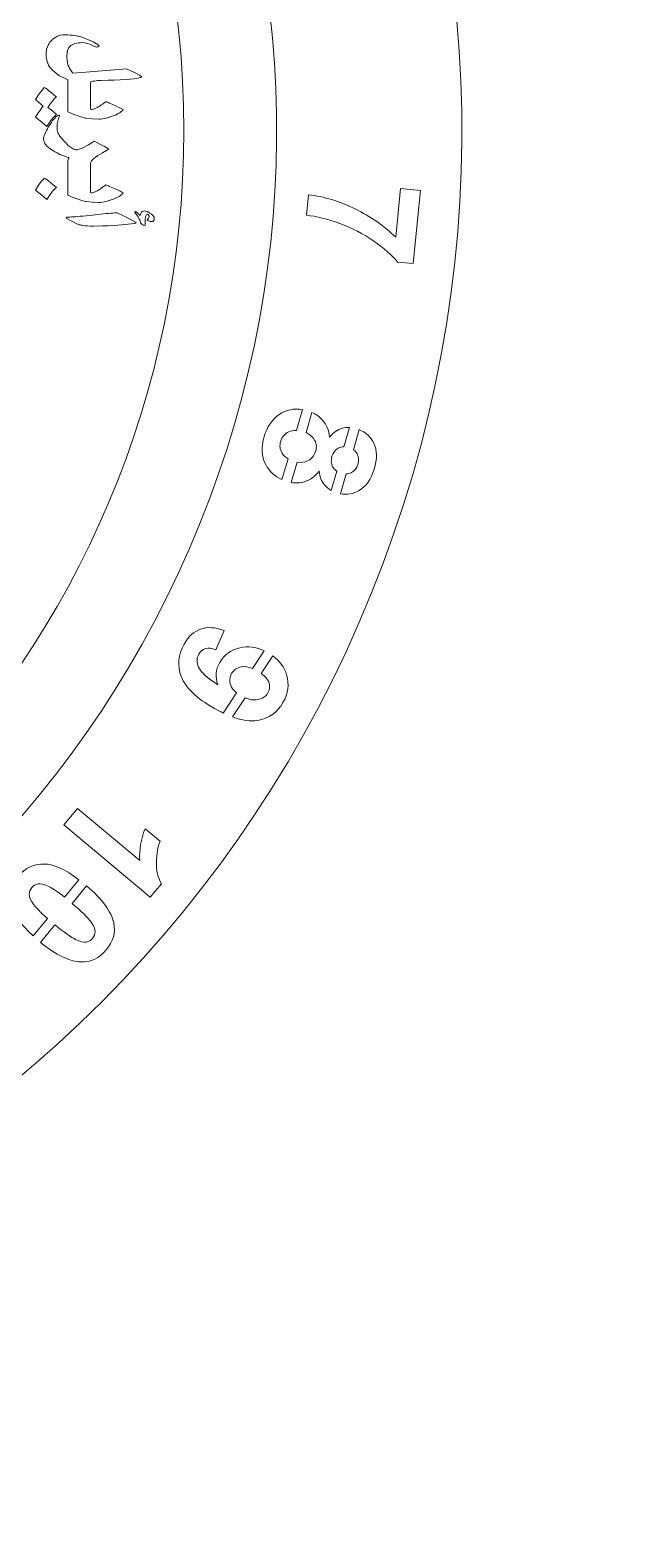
# Model space of a CAD drawing. Header units: millimetres. Extents: x -2159 to -1639, y -1602 to -453.
# Drawn here: x -1682.6 to -1639, y -986.8 to -877.4 of the extents above; entities that cross this region are included whole.
import ezdxf

# ---------------------------------------------------------------- set-up
doc = ezdxf.new("R2010")
doc.units = ezdxf.units.MM
doc.header["$MEASUREMENT"] = 0
doc.layers.add('Layer 1', color=7, linetype='Continuous')

msp = doc.modelspace()

# ---------------------------------------------------------------- linework, layer by layer
at = {"layer": 'Layer 1', "color": 250, "lineweight": 9}
for points, knots in [([(-1707.3702, -801.3175), (-1661.2961, -819.9329), (-1639.0364, -872.3735), (-1657.6515, -918.4475), (-1657.6515, -918.4475), (-1676.2666, -964.5215), (-1728.7073, -986.7814), (-1774.7816, -968.1663), (-1774.7816, -968.1663), (-1820.8557, -949.551), (-1843.1153, -897.1104), (-1824.5002, -851.0364), (-1824.5002, -851.0364), (-1805.8851, -804.9622), (-1753.4443, -782.7024), (-1707.3702, -801.3175)], [0, 0, 0, 0, 0.2, 0.2, 0.2, 0.2, 0.4, 0.4, 0.4, 0.4, 0.6, 0.6, 0.6, 0.6, 1, 1, 1, 1]), ([(-1712.4259, -813.8312), (-1673.2631, -829.6542), (-1654.3422, -874.2287), (-1670.1651, -913.3917), (-1670.1651, -913.3917), (-1685.988, -952.5545), (-1730.5627, -971.4753), (-1769.7257, -955.6525), (-1769.7257, -955.6525), (-1808.8886, -939.8299), (-1827.8095, -895.255), (-1811.9866, -856.0922), (-1811.9866, -856.0922), (-1796.1638, -816.9294), (-1751.5891, -798.0085), (-1712.4259, -813.8312)], [0, 0, 0, 0, 0.2, 0.2, 0.2, 0.2, 0.4, 0.4, 0.4, 0.4, 0.6, 0.6, 0.6, 0.6, 1, 1, 1, 1]), ([(-1741.0758, -815.0107), (-1702.5641, -815.0107), (-1671.3443, -846.2304), (-1671.3443, -884.742), (-1671.3443, -884.742), (-1671.3443, -923.2538), (-1702.5641, -954.4732), (-1741.0758, -954.4732), (-1741.0758, -954.4732), (-1779.5876, -954.4732), (-1810.8074, -923.2538), (-1810.8074, -884.742), (-1810.8074, -884.742), (-1810.8074, -846.2304), (-1779.5876, -815.0107), (-1741.0758, -815.0107)], [0, 0, 0, 0, 0.2, 0.2, 0.2, 0.2, 0.4, 0.4, 0.4, 0.4, 0.6, 0.6, 0.6, 0.6, 1, 1, 1, 1]), ([(-1679.8005, -881.6853), (-1679.8005, -881.6853), (-1679.8005, -881.6196), (-1679.8005, -881.6196), (-1679.8005, -881.6196), (-1679.8005, -881.6196), (-1679.8005, -881.0156), (-1679.8005, -881.0156), (-1679.8005, -881.0156), (-1679.9729, -880.9699), (-1680.191, -880.8722), (-1680.4533, -880.7212), (-1680.4533, -880.7212), (-1680.4839, -880.7029), (-1680.6502, -880.5642), (-1680.9537, -880.3048), (-1680.9537, -880.3048), (-1681.0834, -880.1857), (-1681.1856, -880.0272), (-1681.2649, -879.829), (-1681.2649, -879.829), (-1681.3441, -879.632), (-1681.3839, -879.4232), (-1681.3839, -879.2065), (-1681.3839, -879.2065), (-1681.3839, -879.0906), (-1681.3702, -878.9579), (-1681.3441, -878.8083), (-1681.3441, -878.8083), (-1681.3441, -878.8083), (-1681.2893, -878.639), (-1681.2893, -878.639), (-1681.2893, -878.639), (-1681.2893, -878.639), (-1681.213, -878.4819), (-1681.213, -878.4819), (-1681.213, -878.4819), (-1681.088, -878.2409), (-1680.8943, -878.0485), (-1680.6303, -877.9069), (-1680.6303, -877.9069), (-1680.5449, -877.8626), (-1680.4442, -877.8259), (-1680.3314, -877.8), (-1680.3314, -877.8), (-1680.3314, -877.8), (-1680.156, -877.7772), (-1680.156, -877.7772), (-1680.156, -877.7772), (-1680.156, -877.7772), (-1679.9454, -877.7679), (-1679.9454, -877.7679), (-1679.9454, -877.7679), (-1679.7517, -877.7679), (-1679.5305, -877.7863), (-1679.2804, -877.8214), (-1679.2804, -877.8214), (-1679.1217, -877.8396), (-1679.0104, -877.8642), (-1678.9446, -877.8933), (-1678.9446, -877.8933), (-1678.9446, -877.8933), (-1678.8517, -877.9113), (-1678.8517, -877.9113), (-1678.8517, -877.9113), (-1678.8517, -877.9113), (-1678.7846, -877.9373), (-1678.7846, -877.9373), (-1678.7846, -877.9373), (-1678.7846, -877.9373), (-1678.5924, -878.0183), (-1678.5924, -878.0183), (-1678.5924, -878.0183), (-1678.0981, -878.1846), (-1677.735, -878.372), (-1677.5032, -878.5765), (-1677.5032, -878.5765), (-1677.5184, -878.5949), (-1677.552, -878.6131), (-1677.6039, -878.6299), (-1677.6039, -878.6299), (-1677.6558, -878.6482), (-1677.7, -878.6572), (-1677.735, -878.6572), (-1677.735, -878.6572), (-1677.735, -878.6572), (-1678.208, -878.4423), (-1678.208, -878.4423), (-1678.208, -878.4423), (-1678.3864, -878.372), (-1678.5512, -878.3355), (-1678.6991, -878.3355), (-1678.6991, -878.3355), (-1679.1553, -878.3355), (-1679.474, -878.4269), (-1679.6587, -878.6086), (-1679.6587, -878.6086), (-1679.796, -878.7626), (-1679.8645, -879.002), (-1679.8645, -879.3269), (-1679.8645, -879.3269), (-1679.8645, -879.4857), (-1679.8539, -879.6153), (-1679.8341, -879.7205), (-1679.8341, -879.7205), (-1679.8158, -879.8456), (-1679.7837, -879.9646), (-1679.7349, -880.0775), (-1679.7349, -880.0775), (-1679.6464, -880.2772), (-1679.5427, -880.4405), (-1679.4237, -880.5686), (-1679.4237, -880.5686), (-1679.4237, -880.5686), (-1678.4856, -880.4849), (-1678.4856, -880.4849), (-1678.4856, -880.4849), (-1678.4856, -880.4849), (-1676.681, -880.3322), (-1676.681, -880.3322), (-1676.681, -880.3322), (-1676.681, -880.3322), (-1675.5248, -880.2482), (-1675.5248, -880.2482), (-1675.5248, -880.2482), (-1675.5248, -880.2482), (-1675.2121, -880.3856), (-1675.2121, -880.3856), (-1675.2121, -880.3856), (-1675.2121, -880.3856), (-1674.9481, -880.5106), (-1674.9481, -880.5106), (-1674.9481, -880.5106), (-1674.6416, -880.6556), (-1674.4584, -880.7609), (-1674.3975, -880.8265), (-1674.3975, -880.8265), (-1674.4875, -880.8798), (-1674.695, -880.9286), (-1675.0184, -880.973), (-1675.0184, -880.973), (-1675.0184, -880.973), (-1675.505, -881.0263), (-1675.505, -881.0263), (-1675.505, -881.0263), (-1675.505, -881.0263), (-1675.9916, -881.0446), (-1675.9916, -881.0446), (-1675.9916, -881.0446), (-1675.9916, -881.0446), (-1676.4385, -881.0659), (-1676.4385, -881.0659), (-1676.4385, -881.0659), (-1676.4385, -881.0659), (-1676.8626, -881.0751), (-1676.8626, -881.0751), (-1676.8626, -881.0751), (-1676.8626, -881.0751), (-1677.3767, -881.0935), (-1677.3767, -881.0935), (-1677.3767, -881.0935), (-1677.5461, -881.0935), (-1677.7077, -881.1056), (-1677.8602, -881.133), (-1677.8602, -881.133), (-1678.0142, -881.1605), (-1678.1119, -881.1925), (-1678.153, -881.2306), (-1678.153, -881.2306), (-1678.153, -881.2306), (-1678.153, -881.6196), (-1678.153, -881.6196), (-1678.153, -881.6196), (-1678.153, -881.6196), (-1678.153, -881.6853), (-1678.153, -881.6853), (-1678.153, -881.6853), (-1678.153, -881.6853), (-1678.153, -883.1665), (-1678.153, -883.1665), (-1678.153, -883.1665), (-1678.153, -883.1939), (-1678.1257, -883.2061), (-1678.0722, -883.2061), (-1678.0722, -883.2061), (-1678.0722, -883.2061), (-1678.0203, -883.2031), (-1678.0203, -883.2031), (-1678.0203, -883.2031), (-1678.0203, -883.2031), (-1677.9396, -883.1848), (-1677.9396, -883.1848), (-1677.9396, -883.1848), (-1677.9014, -883.1786), (-1677.8694, -883.1679), (-1677.8464, -883.1526), (-1677.8464, -883.1526), (-1677.8464, -883.1526), (-1677.668, -883.0734), (-1677.668, -883.0734), (-1677.668, -883.0734), (-1677.5886, -883.0367), (-1677.3721, -882.8934), (-1677.018, -882.6433), (-1677.018, -882.6433), (-1676.9511, -882.6616), (-1676.8626, -882.6952), (-1676.7558, -882.7423), (-1676.7558, -882.7423), (-1676.7558, -882.7423), (-1676.5071, -882.8538), (-1676.5071, -882.8538), (-1676.5071, -882.8538), (-1676.5071, -882.8538), (-1676.3027, -882.9513), (-1676.3027, -882.9513), (-1676.3027, -882.9513), (-1676.0388, -883.0627), (-1675.8588, -883.1512), (-1675.7643, -883.2197), (-1675.7643, -883.2197), (-1675.8268, -883.3449), (-1676.045, -883.4882), (-1676.4202, -883.6499), (-1676.4202, -883.6499), (-1676.4202, -883.6499), (-1676.7054, -883.7569), (-1676.7054, -883.7569), (-1676.7054, -883.7569), (-1676.7054, -883.7569), (-1677.0044, -883.8453), (-1677.0044, -883.8453), (-1677.0044, -883.8453), (-1677.1919, -883.8909), (-1677.3705, -883.9123), (-1677.5399, -883.9123), (-1677.5399, -883.9123), (-1677.5399, -883.9123), (-1677.9898, -883.8865), (-1677.9898, -883.8865), (-1677.9898, -883.8865), (-1677.9898, -883.8865), (-1678.4581, -883.8329), (-1678.4581, -883.8329), (-1678.4581, -883.8329), (-1678.4581, -883.8329), (-1678.5299, -883.8329), (-1678.5299, -883.8329), (-1678.5299, -883.8329), (-1678.5299, -883.8329), (-1678.5786, -883.8148), (-1678.5786, -883.8148), (-1678.5786, -883.8148), (-1678.5786, -883.8148), (-1678.7129, -883.7825), (-1678.7129, -883.7825), (-1678.7129, -883.7825), (-1678.7129, -883.7825), (-1678.8548, -883.7428), (-1678.8548, -883.7428), (-1678.8548, -883.7428), (-1678.8548, -883.7428), (-1679.0378, -883.6805), (-1679.0378, -883.6805), (-1679.0378, -883.6805), (-1679.0378, -883.6805), (-1679.4177, -883.5462), (-1679.4177, -883.5462), (-1679.4177, -883.5462), (-1679.4177, -883.5462), (-1679.8005, -883.3907), (-1679.8005, -883.3907), (-1679.8005, -883.3907), (-1679.8005, -883.3907), (-1679.8005, -881.6853), (-1679.8005, -881.6853)], [0, 0, 0, 0, 0.01428571, 0.01428571, 0.01428571, 0.01428571, 0.02857143, 0.02857143, 0.02857143, 0.02857143, 0.04285714, 0.04285714, 0.04285714, 0.04285714, 0.05714286, 0.05714286, 0.05714286, 0.05714286, 0.07142857, 0.07142857, 0.07142857, 0.07142857, 0.08571429, 0.08571429, 0.08571429, 0.08571429, 0.1, 0.1, 0.1, 0.1, 0.11428571, 0.11428571, 0.11428571, 0.11428571, 0.12857143, 0.12857143, 0.12857143, 0.12857143, 0.14285714, 0.14285714, 0.14285714, 0.14285714, 0.15714286, 0.15714286, 0.15714286, 0.15714286, 0.17142857, 0.17142857, 0.17142857, 0.17142857, 0.18571429, 0.18571429, 0.18571429, 0.18571429, 0.2, 0.2, 0.2, 0.2, 0.21428571, 0.21428571, 0.21428571, 0.21428571, 0.22857143, 0.22857143, 0.22857143, 0.22857143, 0.24285714, 0.24285714, 0.24285714, 0.24285714, 0.25714286, 0.25714286, 0.25714286, 0.25714286, 0.27142857, 0.27142857, 0.27142857, 0.27142857, 0.28571429, 0.28571429, 0.28571429, 0.28571429, 0.3, 0.3, 0.3, 0.3, 0.31428571, 0.31428571, 0.31428571, 0.31428571, 0.32857143, 0.32857143, 0.32857143, 0.32857143, 0.34285714, 0.34285714, 0.34285714, 0.34285714, 0.35714286, 0.35714286, 0.35714286, 0.35714286, 0.37142857, 0.37142857, 0.37142857, 0.37142857, 0.38571429, 0.38571429, 0.38571429, 0.38571429, 0.4, 0.4, 0.4, 0.4, 0.41428571, 0.41428571, 0.41428571, 0.41428571, 0.42857143, 0.42857143, 0.42857143, 0.42857143, 0.44285714, 0.44285714, 0.44285714, 0.44285714, 0.45714286, 0.45714286, 0.45714286, 0.45714286, 0.47142857, 0.47142857, 0.47142857, 0.47142857, 0.48571429, 0.48571429, 0.48571429, 0.48571429, 0.5, 0.5, 0.5, 0.5, 0.51428571, 0.51428571, 0.51428571, 0.51428571, 0.52857143, 0.52857143, 0.52857143, 0.52857143, 0.54285714, 0.54285714, 0.54285714, 0.54285714, 0.55714286, 0.55714286, 0.55714286, 0.55714286, 0.57142857, 0.57142857, 0.57142857, 0.57142857, 0.58571429, 0.58571429, 0.58571429, 0.58571429, 0.6, 0.6, 0.6, 0.6, 0.61428571, 0.61428571, 0.61428571, 0.61428571, 0.62857143, 0.62857143, 0.62857143, 0.62857143, 0.64285714, 0.64285714, 0.64285714, 0.64285714, 0.65714286, 0.65714286, 0.65714286, 0.65714286, 0.67142857, 0.67142857, 0.67142857, 0.67142857, 0.68571429, 0.68571429, 0.68571429, 0.68571429, 0.7, 0.7, 0.7, 0.7, 0.71428571, 0.71428571, 0.71428571, 0.71428571, 0.72857143, 0.72857143, 0.72857143, 0.72857143, 0.74285714, 0.74285714, 0.74285714, 0.74285714, 0.75714286, 0.75714286, 0.75714286, 0.75714286, 0.77142857, 0.77142857, 0.77142857, 0.77142857, 0.78571429, 0.78571429, 0.78571429, 0.78571429, 0.8, 0.8, 0.8, 0.8, 0.81428571, 0.81428571, 0.81428571, 0.81428571, 0.82857143, 0.82857143, 0.82857143, 0.82857143, 0.84285714, 0.84285714, 0.84285714, 0.84285714, 0.85714286, 0.85714286, 0.85714286, 0.85714286, 0.87142857, 0.87142857, 0.87142857, 0.87142857, 0.88571429, 0.88571429, 0.88571429, 0.88571429, 0.9, 0.9, 0.9, 0.9, 0.91428571, 0.91428571, 0.91428571, 0.91428571, 0.92857143, 0.92857143, 0.92857143, 0.92857143, 0.94285714, 0.94285714, 0.94285714, 0.94285714, 0.95714286, 0.95714286, 0.95714286, 0.95714286, 0.97142857, 0.97142857, 0.97142857, 0.97142857, 1, 1, 1, 1]), ([(-1681.3228, -884.4402), (-1681.3228, -884.4402), (-1681.7012, -884.1412), (-1681.7012, -884.1412), (-1681.7012, -884.1412), (-1681.7012, -884.1412), (-1682.1511, -883.7659), (-1682.1511, -883.7659), (-1682.1511, -883.7659), (-1682.1511, -883.7659), (-1681.9573, -883.4622), (-1681.9573, -883.4622), (-1681.9573, -883.4622), (-1681.8078, -883.2319), (-1681.6844, -883.0643), (-1681.5853, -882.9559), (-1681.5853, -882.9559), (-1681.5853, -882.9559), (-1681.927, -882.6799), (-1681.927, -882.6799), (-1681.927, -882.6799), (-1681.927, -882.6799), (-1682.1511, -882.4876), (-1682.1511, -882.4876), (-1682.1511, -882.4876), (-1682.1511, -882.4876), (-1681.9253, -882.1338), (-1681.9253, -882.1338), (-1681.9253, -882.1338), (-1681.7561, -881.8836), (-1681.6203, -881.7096), (-1681.5227, -881.6119), (-1681.5227, -881.6119), (-1681.4143, -881.6623), (-1681.2467, -881.7813), (-1681.0177, -881.9689), (-1681.0177, -881.9689), (-1681.0177, -881.9689), (-1680.6334, -882.3), (-1680.6334, -882.3), (-1680.6334, -882.3), (-1680.6928, -882.332), (-1680.8332, -882.4905), (-1681.0559, -882.7729), (-1681.0559, -882.7729), (-1681.0559, -882.7729), (-1681.2557, -883.0552), (-1681.2557, -883.0552), (-1681.2557, -883.0552), (-1681.2557, -883.0552), (-1681.0162, -883.2382), (-1681.0162, -883.2382), (-1681.0162, -883.2382), (-1681.0162, -883.2382), (-1680.8698, -883.3678), (-1680.8698, -883.3678), (-1680.8698, -883.3678), (-1680.8698, -883.3678), (-1680.6334, -883.5782), (-1680.6334, -883.5782), (-1680.6334, -883.5782), (-1680.7553, -883.6698), (-1680.9064, -883.8422), (-1681.088, -884.0923), (-1681.088, -884.0923), (-1681.088, -884.0923), (-1681.3228, -884.4402), (-1681.3228, -884.4402)], [0, 0, 0, 0, 0.05555556, 0.05555556, 0.05555556, 0.05555556, 0.11111111, 0.11111111, 0.11111111, 0.11111111, 0.16666667, 0.16666667, 0.16666667, 0.16666667, 0.22222222, 0.22222222, 0.22222222, 0.22222222, 0.27777778, 0.27777778, 0.27777778, 0.27777778, 0.33333333, 0.33333333, 0.33333333, 0.33333333, 0.38888889, 0.38888889, 0.38888889, 0.38888889, 0.44444444, 0.44444444, 0.44444444, 0.44444444, 0.5, 0.5, 0.5, 0.5, 0.55555556, 0.55555556, 0.55555556, 0.55555556, 0.61111111, 0.61111111, 0.61111111, 0.61111111, 0.66666667, 0.66666667, 0.66666667, 0.66666667, 0.72222222, 0.72222222, 0.72222222, 0.72222222, 0.77777778, 0.77777778, 0.77777778, 0.77777778, 0.83333333, 0.83333333, 0.83333333, 0.83333333, 0.88888889, 0.88888889, 0.88888889, 0.88888889, 1, 1, 1, 1]), ([(-1677.5399, -889.9864), (-1677.5399, -889.9864), (-1677.9898, -889.9604), (-1677.9898, -889.9604), (-1677.9898, -889.9604), (-1677.9898, -889.9604), (-1678.4581, -889.9102), (-1678.4581, -889.9102), (-1678.4581, -889.9102), (-1678.4581, -889.9102), (-1678.5299, -889.9102), (-1678.5299, -889.9102), (-1678.5299, -889.9102), (-1678.5299, -889.9102), (-1678.5786, -889.8918), (-1678.5786, -889.8918), (-1678.5786, -889.8918), (-1678.5786, -889.8918), (-1678.7129, -889.8614), (-1678.7129, -889.8614), (-1678.7129, -889.8614), (-1678.7129, -889.8614), (-1678.8548, -889.8216), (-1678.8548, -889.8216), (-1678.8548, -889.8216), (-1678.8548, -889.8216), (-1679.0378, -889.7591), (-1679.0378, -889.7591), (-1679.0378, -889.7591), (-1679.0378, -889.7591), (-1679.4177, -889.6252), (-1679.4177, -889.6252), (-1679.4177, -889.6252), (-1679.4177, -889.6252), (-1679.8005, -889.4678), (-1679.8005, -889.4678), (-1679.8005, -889.4678), (-1679.8005, -889.4678), (-1679.8005, -887.7595), (-1679.8005, -887.7595), (-1679.8005, -887.7595), (-1679.8005, -887.7595), (-1679.8005, -887.6984), (-1679.8005, -887.6984), (-1679.8005, -887.6984), (-1679.8005, -887.6984), (-1679.8005, -887.0012), (-1679.8005, -887.0012), (-1679.8005, -887.0012), (-1679.8005, -886.9647), (-1679.7914, -886.9158), (-1679.7745, -886.8532), (-1679.7745, -886.8532), (-1679.7745, -886.8532), (-1679.7532, -886.7862), (-1679.7532, -886.7862), (-1679.7532, -886.7862), (-1679.741, -886.7573), (-1679.7304, -886.7344), (-1679.7181, -886.7191), (-1679.7181, -886.7191), (-1679.8097, -886.7023), (-1679.8875, -886.6779), (-1679.95, -886.6475), (-1679.95, -886.6475), (-1679.95, -886.6475), (-1680.1727, -886.5636), (-1680.1727, -886.5636), (-1680.1727, -886.5636), (-1680.1727, -886.5636), (-1680.3726, -886.4826), (-1680.3726, -886.4826), (-1680.3726, -886.4826), (-1680.3726, -886.4826), (-1680.5877, -886.3789), (-1680.5877, -886.3789), (-1680.5877, -886.3789), (-1680.67, -886.3408), (-1680.7843, -886.2736), (-1680.9292, -886.1775), (-1680.9292, -886.1775), (-1681.0422, -886.1059), (-1681.1535, -886.0219), (-1681.2634, -885.9228), (-1681.2634, -885.9228), (-1681.3441, -885.8601), (-1681.4114, -885.7795), (-1681.4647, -885.6818), (-1681.4647, -885.6818), (-1681.5333, -885.5613), (-1681.5669, -885.4484), (-1681.5669, -885.3415), (-1681.5669, -885.3415), (-1681.5669, -885.1769), (-1681.4434, -884.8826), (-1681.1977, -884.4599), (-1681.1977, -884.4599), (-1680.9292, -884.0022), (-1680.6883, -883.7203), (-1680.4717, -883.6134), (-1680.4717, -883.6134), (-1680.4717, -883.6134), (-1680.435, -883.6409), (-1680.435, -883.6409), (-1680.435, -883.6409), (-1680.4183, -883.6576), (-1680.4075, -883.6789), (-1680.4046, -883.7033), (-1680.4046, -883.7033), (-1680.4641, -883.8102), (-1680.5083, -883.9292), (-1680.5388, -884.0573), (-1680.5388, -884.0573), (-1680.5388, -884.0573), (-1680.5739, -884.2496), (-1680.5739, -884.2496), (-1680.5739, -884.2496), (-1680.5739, -884.2496), (-1680.5877, -884.4692), (-1680.5877, -884.4692), (-1680.5877, -884.4692), (-1680.5877, -884.6504), (-1680.5632, -884.7955), (-1680.516, -884.9039), (-1680.516, -884.9039), (-1680.4976, -884.9543), (-1680.467, -885.0122), (-1680.4229, -885.0778), (-1680.4229, -885.0778), (-1680.4229, -885.0778), (-1680.3542, -885.1769), (-1680.3542, -885.1769), (-1680.3542, -885.1769), (-1680.3542, -885.1769), (-1680.2658, -885.2929), (-1680.2658, -885.2929), (-1680.2658, -885.2929), (-1680.0721, -885.5385), (-1679.8829, -885.7351), (-1679.6968, -885.8848), (-1679.6968, -885.8848), (-1679.6968, -885.8848), (-1679.5457, -885.9915), (-1679.5457, -885.9915), (-1679.5457, -885.9915), (-1679.5457, -885.9915), (-1679.4206, -886.0723), (-1679.4206, -886.0723), (-1679.4206, -886.0723), (-1679.349, -886.1166), (-1679.2773, -886.1395), (-1679.2055, -886.1395), (-1679.2055, -886.1395), (-1679.2055, -886.1395), (-1679.1568, -886.1395), (-1679.1568, -886.1395), (-1679.1568, -886.1395), (-1679.1568, -886.1395), (-1679.0927, -886.1395), (-1679.0927, -886.1395), (-1679.0927, -886.1395), (-1679.0927, -886.1395), (-1678.9767, -886.1119), (-1678.9767, -886.1119), (-1678.9767, -886.1119), (-1678.9111, -886.0968), (-1678.8639, -886.0799), (-1678.8332, -886.0616), (-1678.8332, -886.0616), (-1678.786, -886.0465), (-1678.7312, -886.0219), (-1678.6687, -885.9885), (-1678.6687, -885.9885), (-1678.6687, -885.9885), (-1678.2964, -885.7964), (-1678.2964, -885.7964), (-1678.2964, -885.7964), (-1678.2964, -885.7964), (-1678.092, -885.6726), (-1678.092, -885.6726), (-1678.092, -885.6726), (-1678.092, -885.6726), (-1677.8678, -885.5262), (-1677.8678, -885.5262), (-1677.8678, -885.5262), (-1677.8678, -885.5262), (-1677.6756, -885.6162), (-1677.6756, -885.6162), (-1677.6756, -885.6162), (-1677.6756, -885.6162), (-1677.3264, -885.8039), (-1677.3264, -885.8039), (-1677.3264, -885.8039), (-1677.0609, -885.9319), (-1676.8854, -886.0342), (-1676.7984, -886.1119), (-1676.7984, -886.1119), (-1676.7984, -886.1119), (-1677.2637, -886.3682), (-1677.2637, -886.3682), (-1677.2637, -886.3682), (-1677.2637, -886.3682), (-1677.6161, -886.5725), (-1677.6161, -886.5725), (-1677.6161, -886.5725), (-1677.8434, -886.7129), (-1677.9944, -886.8426), (-1678.0722, -886.9585), (-1678.0722, -886.9585), (-1678.0722, -886.9585), (-1678.1043, -887.0165), (-1678.1043, -887.0165), (-1678.1043, -887.0165), (-1678.1043, -887.0165), (-1678.1348, -887.1187), (-1678.1348, -887.1187), (-1678.1348, -887.1187), (-1678.1348, -887.1187), (-1678.153, -887.3125), (-1678.153, -887.3125), (-1678.153, -887.3125), (-1678.153, -887.3125), (-1678.153, -887.6984), (-1678.153, -887.6984), (-1678.153, -887.6984), (-1678.153, -887.6984), (-1678.153, -887.7595), (-1678.153, -887.7595), (-1678.153, -887.7595), (-1678.153, -887.7595), (-1678.153, -889.2451), (-1678.153, -889.2451), (-1678.153, -889.2451), (-1678.153, -889.2711), (-1678.1257, -889.2848), (-1678.0722, -889.2848), (-1678.0722, -889.2848), (-1678.0722, -889.2848), (-1678.0203, -889.2801), (-1678.0203, -889.2801), (-1678.0203, -889.2801), (-1678.0203, -889.2801), (-1677.9396, -889.2618), (-1677.9396, -889.2618), (-1677.9396, -889.2618), (-1677.9014, -889.2558), (-1677.8694, -889.2451), (-1677.8464, -889.2298), (-1677.8464, -889.2298), (-1677.8464, -889.2298), (-1677.668, -889.1491), (-1677.668, -889.1491), (-1677.668, -889.1491), (-1677.5963, -889.1155), (-1677.3812, -888.9705), (-1677.018, -888.7143), (-1677.018, -888.7143), (-1676.9511, -888.7325), (-1676.8626, -888.7647), (-1676.7558, -888.8136), (-1676.7558, -888.8136), (-1676.7558, -888.8136), (-1676.5071, -888.9248), (-1676.5071, -888.9248), (-1676.5071, -888.9248), (-1676.5071, -888.9248), (-1676.3027, -889.0239), (-1676.3027, -889.0239), (-1676.3027, -889.0239), (-1676.045, -889.1308), (-1675.8649, -889.2206), (-1675.7643, -889.2924), (-1675.7643, -889.2924), (-1675.8268, -889.4175), (-1676.045, -889.5607), (-1676.4202, -889.7224), (-1676.4202, -889.7224), (-1676.4202, -889.7224), (-1676.7054, -889.8293), (-1676.7054, -889.8293), (-1676.7054, -889.8293), (-1676.7054, -889.8293), (-1677.0044, -889.9194), (-1677.0044, -889.9194), (-1677.0044, -889.9194), (-1677.1919, -889.9636), (-1677.3705, -889.9864), (-1677.5399, -889.9864)], [0, 0, 0, 0, 0.01369863, 0.01369863, 0.01369863, 0.01369863, 0.02739726, 0.02739726, 0.02739726, 0.02739726, 0.04109589, 0.04109589, 0.04109589, 0.04109589, 0.05479452, 0.05479452, 0.05479452, 0.05479452, 0.06849315, 0.06849315, 0.06849315, 0.06849315, 0.08219178, 0.08219178, 0.08219178, 0.08219178, 0.09589041, 0.09589041, 0.09589041, 0.09589041, 0.10958904, 0.10958904, 0.10958904, 0.10958904, 0.12328767, 0.12328767, 0.12328767, 0.12328767, 0.1369863, 0.1369863, 0.1369863, 0.1369863, 0.15068493, 0.15068493, 0.15068493, 0.15068493, 0.16438356, 0.16438356, 0.16438356, 0.16438356, 0.17808219, 0.17808219, 0.17808219, 0.17808219, 0.19178082, 0.19178082, 0.19178082, 0.19178082, 0.20547945, 0.20547945, 0.20547945, 0.20547945, 0.21917808, 0.21917808, 0.21917808, 0.21917808, 0.23287671, 0.23287671, 0.23287671, 0.23287671, 0.24657534, 0.24657534, 0.24657534, 0.24657534, 0.26027397, 0.26027397, 0.26027397, 0.26027397, 0.2739726, 0.2739726, 0.2739726, 0.2739726, 0.28767123, 0.28767123, 0.28767123, 0.28767123, 0.30136986, 0.30136986, 0.30136986, 0.30136986, 0.31506849, 0.31506849, 0.31506849, 0.31506849, 0.32876712, 0.32876712, 0.32876712, 0.32876712, 0.34246575, 0.34246575, 0.34246575, 0.34246575, 0.35616438, 0.35616438, 0.35616438, 0.35616438, 0.36986301, 0.36986301, 0.36986301, 0.36986301, 0.38356164, 0.38356164, 0.38356164, 0.38356164, 0.39726027, 0.39726027, 0.39726027, 0.39726027, 0.4109589, 0.4109589, 0.4109589, 0.4109589, 0.42465753, 0.42465753, 0.42465753, 0.42465753, 0.43835616, 0.43835616, 0.43835616, 0.43835616, 0.45205479, 0.45205479, 0.45205479, 0.45205479, 0.46575342, 0.46575342, 0.46575342, 0.46575342, 0.47945205, 0.47945205, 0.47945205, 0.47945205, 0.49315068, 0.49315068, 0.49315068, 0.49315068, 0.50684932, 0.50684932, 0.50684932, 0.50684932, 0.52054795, 0.52054795, 0.52054795, 0.52054795, 0.53424658, 0.53424658, 0.53424658, 0.53424658, 0.54794521, 0.54794521, 0.54794521, 0.54794521, 0.56164384, 0.56164384, 0.56164384, 0.56164384, 0.57534247, 0.57534247, 0.57534247, 0.57534247, 0.5890411, 0.5890411, 0.5890411, 0.5890411, 0.60273973, 0.60273973, 0.60273973, 0.60273973, 0.61643836, 0.61643836, 0.61643836, 0.61643836, 0.63013699, 0.63013699, 0.63013699, 0.63013699, 0.64383562, 0.64383562, 0.64383562, 0.64383562, 0.65753425, 0.65753425, 0.65753425, 0.65753425, 0.67123288, 0.67123288, 0.67123288, 0.67123288, 0.68493151, 0.68493151, 0.68493151, 0.68493151, 0.69863014, 0.69863014, 0.69863014, 0.69863014, 0.71232877, 0.71232877, 0.71232877, 0.71232877, 0.7260274, 0.7260274, 0.7260274, 0.7260274, 0.73972603, 0.73972603, 0.73972603, 0.73972603, 0.75342466, 0.75342466, 0.75342466, 0.75342466, 0.76712329, 0.76712329, 0.76712329, 0.76712329, 0.78082192, 0.78082192, 0.78082192, 0.78082192, 0.79452055, 0.79452055, 0.79452055, 0.79452055, 0.80821918, 0.80821918, 0.80821918, 0.80821918, 0.82191781, 0.82191781, 0.82191781, 0.82191781, 0.83561644, 0.83561644, 0.83561644, 0.83561644, 0.84931507, 0.84931507, 0.84931507, 0.84931507, 0.8630137, 0.8630137, 0.8630137, 0.8630137, 0.87671233, 0.87671233, 0.87671233, 0.87671233, 0.89041096, 0.89041096, 0.89041096, 0.89041096, 0.90410959, 0.90410959, 0.90410959, 0.90410959, 0.91780822, 0.91780822, 0.91780822, 0.91780822, 0.93150685, 0.93150685, 0.93150685, 0.93150685, 0.94520548, 0.94520548, 0.94520548, 0.94520548, 0.95890411, 0.95890411, 0.95890411, 0.95890411, 0.97260274, 0.97260274, 0.97260274, 0.97260274, 1, 1, 1, 1]), ([(-1681.3274, -889.7668), (-1681.3274, -889.7668), (-1681.7027, -889.4647), (-1681.7027, -889.4647), (-1681.7027, -889.4647), (-1681.7027, -889.4647), (-1682.1511, -889.0865), (-1682.1511, -889.0865), (-1682.1511, -889.0865), (-1682.1511, -889.0865), (-1681.927, -888.7357), (-1681.927, -888.7357), (-1681.927, -888.7357), (-1681.7561, -888.4871), (-1681.6218, -888.3147), (-1681.5242, -888.2171), (-1681.5242, -888.2171), (-1681.416, -888.2674), (-1681.2481, -888.3848), (-1681.0177, -888.5707), (-1681.0177, -888.5707), (-1681.0177, -888.5707), (-1680.6334, -888.8974), (-1680.6334, -888.8974), (-1680.6334, -888.8974), (-1680.7553, -888.9904), (-1680.908, -889.1643), (-1681.0895, -889.4161), (-1681.0895, -889.4161), (-1681.0895, -889.4161), (-1681.3274, -889.7668), (-1681.3274, -889.7668)], [0, 0, 0, 0, 0.11111111, 0.11111111, 0.11111111, 0.11111111, 0.22222222, 0.22222222, 0.22222222, 0.22222222, 0.33333333, 0.33333333, 0.33333333, 0.33333333, 0.44444444, 0.44444444, 0.44444444, 0.44444444, 0.55555556, 0.55555556, 0.55555556, 0.55555556, 0.66666667, 0.66666667, 0.66666667, 0.66666667, 0.77777778, 0.77777778, 0.77777778, 0.77777778, 1, 1, 1, 1]), ([(-1655.5442, -888.9642), (-1655.5442, -888.9642), (-1654.0999, -889.105), (-1654.0999, -889.105), (-1654.0999, -889.105), (-1654.0999, -889.105), (-1654.621, -894.4502), (-1654.621, -894.4502), (-1654.621, -894.4502), (-1654.621, -894.4502), (-1655.7583, -894.3394), (-1655.7583, -894.3394), (-1655.7583, -894.3394), (-1656.1492, -893.8554), (-1656.7274, -893.3476), (-1657.4942, -892.8116), (-1657.4942, -892.8116), (-1658.2611, -892.2777), (-1659.0895, -891.8449), (-1659.9799, -891.517), (-1659.9799, -891.517), (-1660.8703, -891.1889), (-1661.6756, -890.992), (-1662.3945, -890.9257), (-1662.3945, -890.9257), (-1662.3945, -890.9257), (-1662.2482, -889.4244), (-1662.2482, -889.4244), (-1662.2482, -889.4244), (-1661.123, -889.5607), (-1659.9949, -889.9043), (-1658.8642, -890.4567), (-1658.8642, -890.4567), (-1657.7357, -891.0105), (-1656.7424, -891.6966), (-1655.8909, -892.5201), (-1655.8909, -892.5201), (-1655.8909, -892.5201), (-1655.5442, -888.9642), (-1655.5442, -888.9642)], [0, 0, 0, 0, 0.09090909, 0.09090909, 0.09090909, 0.09090909, 0.18181818, 0.18181818, 0.18181818, 0.18181818, 0.27272727, 0.27272727, 0.27272727, 0.27272727, 0.36363636, 0.36363636, 0.36363636, 0.36363636, 0.45454545, 0.45454545, 0.45454545, 0.45454545, 0.54545455, 0.54545455, 0.54545455, 0.54545455, 0.63636364, 0.63636364, 0.63636364, 0.63636364, 0.72727273, 0.72727273, 0.72727273, 0.72727273, 0.81818182, 0.81818182, 0.81818182, 0.81818182, 1, 1, 1, 1]), ([(-1677.8801, -891.7164), (-1678.2477, -891.7164), (-1678.5192, -891.6993), (-1678.6945, -891.666), (-1678.6945, -891.666), (-1678.7953, -891.6521), (-1678.8883, -891.6324), (-1678.9722, -891.608), (-1678.9722, -891.608), (-1679.0515, -891.5912), (-1679.1263, -891.5621), (-1679.1949, -891.5241), (-1679.1949, -891.5241), (-1679.1949, -891.5241), (-1679.9287, -891.1367), (-1679.9287, -891.1367), (-1679.9287, -891.1367), (-1679.9287, -891.1367), (-1679.8753, -891.0587), (-1679.8753, -891.0587), (-1679.8753, -891.0587), (-1679.622, -891.0587), (-1679.2315, -891.0314), (-1678.7037, -890.9781), (-1678.7037, -890.9781), (-1678.7037, -890.9781), (-1677.9929, -890.9064), (-1677.9929, -890.9064), (-1677.9929, -890.9064), (-1677.9929, -890.9064), (-1677.2104, -890.8178), (-1677.2104, -890.8178), (-1677.2104, -890.8178), (-1676.62, -890.7659), (-1676.2829, -890.7415), (-1676.199, -890.7415), (-1676.199, -890.7415), (-1676.199, -890.7415), (-1675.6407, -891.0238), (-1675.6407, -891.0238), (-1675.6407, -891.0238), (-1675.6407, -891.0238), (-1674.8169, -891.4585), (-1674.8169, -891.4585), (-1674.8169, -891.4585), (-1674.8169, -891.4585), (-1674.9116, -891.5287), (-1674.9116, -891.5287), (-1674.9116, -891.5287), (-1674.9116, -891.5287), (-1675.6544, -891.5988), (-1675.6544, -891.5988), (-1675.6544, -891.5988), (-1675.6544, -891.5988), (-1676.3912, -891.6691), (-1676.3912, -891.6691), (-1676.3912, -891.6691), (-1676.3912, -891.6691), (-1676.8474, -891.6874), (-1676.8474, -891.6874), (-1676.8474, -891.6874), (-1676.8474, -891.6874), (-1677.0669, -891.6904), (-1677.0669, -891.6904), (-1677.0669, -891.6904), (-1677.0669, -891.6904), (-1677.2774, -891.695), (-1677.2774, -891.695), (-1677.2774, -891.695), (-1677.2774, -891.695), (-1677.8801, -891.7164), (-1677.8801, -891.7164)], [0, 0, 0, 0, 0.05263158, 0.05263158, 0.05263158, 0.05263158, 0.10526316, 0.10526316, 0.10526316, 0.10526316, 0.15789474, 0.15789474, 0.15789474, 0.15789474, 0.21052632, 0.21052632, 0.21052632, 0.21052632, 0.26315789, 0.26315789, 0.26315789, 0.26315789, 0.31578947, 0.31578947, 0.31578947, 0.31578947, 0.36842105, 0.36842105, 0.36842105, 0.36842105, 0.42105263, 0.42105263, 0.42105263, 0.42105263, 0.47368421, 0.47368421, 0.47368421, 0.47368421, 0.52631579, 0.52631579, 0.52631579, 0.52631579, 0.57894737, 0.57894737, 0.57894737, 0.57894737, 0.63157895, 0.63157895, 0.63157895, 0.63157895, 0.68421053, 0.68421053, 0.68421053, 0.68421053, 0.73684211, 0.73684211, 0.73684211, 0.73684211, 0.78947368, 0.78947368, 0.78947368, 0.78947368, 0.84210526, 0.84210526, 0.84210526, 0.84210526, 0.89473684, 0.89473684, 0.89473684, 0.89473684, 1, 1, 1, 1]), ([(-1674.1717, -891.6691), (-1674.2281, -891.6598), (-1674.2725, -891.6478), (-1674.3029, -891.6324), (-1674.3029, -891.6324), (-1674.3029, -891.6324), (-1674.3701, -891.5867), (-1674.3701, -891.5867), (-1674.3701, -891.5867), (-1674.3701, -891.5867), (-1674.5057, -891.486), (-1674.5057, -891.486), (-1674.5057, -891.486), (-1674.5057, -891.486), (-1674.5592, -891.2665), (-1674.5592, -891.2665), (-1674.5592, -891.2665), (-1674.5592, -891.2665), (-1674.5913, -891.1946), (-1674.5913, -891.1946), (-1674.5913, -891.1946), (-1674.5913, -891.1946), (-1674.6232, -891.1367), (-1674.6232, -891.1367), (-1674.6232, -891.1367), (-1674.6767, -891.0268), (-1674.7743, -890.8865), (-1674.9162, -890.7156), (-1674.9162, -890.7156), (-1674.9255, -890.6974), (-1674.9192, -890.6821), (-1674.8978, -890.6698), (-1674.8978, -890.6698), (-1674.8796, -890.6561), (-1674.8551, -890.6561), (-1674.8231, -890.6698), (-1674.8231, -890.6698), (-1674.8231, -890.6698), (-1674.6401, -890.83), (-1674.6401, -890.83), (-1674.6401, -890.83), (-1674.6401, -890.83), (-1674.5287, -890.9338), (-1674.5287, -890.9338), (-1674.5287, -890.9338), (-1674.5287, -890.9338), (-1674.483, -890.8042), (-1674.483, -890.8042), (-1674.483, -890.8042), (-1674.4509, -890.7171), (-1674.4174, -890.6622), (-1674.3808, -890.6394), (-1674.3808, -890.6394), (-1674.3808, -890.6394), (-1674.2434, -890.6074), (-1674.2434, -890.6074), (-1674.2434, -890.6074), (-1674.1001, -890.6074), (-1673.94, -890.6698), (-1673.7615, -890.7951), (-1673.7615, -890.7951), (-1673.5831, -890.9214), (-1673.4944, -891.0435), (-1673.4944, -891.1625), (-1673.4944, -891.1625), (-1673.4944, -891.2251), (-1673.5113, -891.2784), (-1673.5447, -891.3197), (-1673.5447, -891.3197), (-1673.5768, -891.3608), (-1673.6241, -891.3822), (-1673.6837, -891.3822), (-1673.6837, -891.3822), (-1673.6837, -891.3822), (-1673.7888, -891.3685), (-1673.7888, -891.3685), (-1673.7888, -891.3685), (-1673.7888, -891.3685), (-1673.8698, -891.3472), (-1673.8698, -891.3472), (-1673.8698, -891.3472), (-1673.9445, -891.3288), (-1673.9903, -891.3014), (-1674.0071, -891.2665), (-1674.0071, -891.2665), (-1674.0071, -891.2665), (-1673.9201, -891.1625), (-1673.9201, -891.1625), (-1673.9201, -891.1625), (-1673.8865, -891.1184), (-1673.8698, -891.0741), (-1673.8698, -891.0329), (-1673.8698, -891.0329), (-1673.8698, -891.0329), (-1673.8698, -890.9795), (-1673.8698, -890.9795), (-1673.8698, -890.9795), (-1673.8698, -890.9795), (-1673.911, -890.9064), (-1673.911, -890.9064), (-1673.911, -890.9064), (-1673.9277, -890.8804), (-1673.9521, -890.8621), (-1673.9826, -890.8528), (-1673.9826, -890.8528), (-1674.0101, -890.8438), (-1674.0391, -890.8605), (-1674.0726, -890.9017), (-1674.0726, -890.9017), (-1674.0726, -890.9017), (-1674.1001, -890.9474), (-1674.1001, -890.9474), (-1674.1001, -890.9474), (-1674.1001, -890.9474), (-1674.1351, -891.0374), (-1674.1351, -891.0374), (-1674.1351, -891.0374), (-1674.1351, -891.0374), (-1674.1626, -891.2251), (-1674.1626, -891.2251), (-1674.1626, -891.2251), (-1674.1626, -891.2251), (-1674.1626, -891.4218), (-1674.1626, -891.4218), (-1674.1626, -891.4218), (-1674.1626, -891.4218), (-1674.1626, -891.5836), (-1674.1626, -891.5836), (-1674.1626, -891.5836), (-1674.1626, -891.6339), (-1674.1656, -891.6628), (-1674.1717, -891.6691)], [0, 0, 0, 0, 0.02941176, 0.02941176, 0.02941176, 0.02941176, 0.05882353, 0.05882353, 0.05882353, 0.05882353, 0.08823529, 0.08823529, 0.08823529, 0.08823529, 0.11764706, 0.11764706, 0.11764706, 0.11764706, 0.14705882, 0.14705882, 0.14705882, 0.14705882, 0.17647059, 0.17647059, 0.17647059, 0.17647059, 0.20588235, 0.20588235, 0.20588235, 0.20588235, 0.23529412, 0.23529412, 0.23529412, 0.23529412, 0.26470588, 0.26470588, 0.26470588, 0.26470588, 0.29411765, 0.29411765, 0.29411765, 0.29411765, 0.32352941, 0.32352941, 0.32352941, 0.32352941, 0.35294118, 0.35294118, 0.35294118, 0.35294118, 0.38235294, 0.38235294, 0.38235294, 0.38235294, 0.41176471, 0.41176471, 0.41176471, 0.41176471, 0.44117647, 0.44117647, 0.44117647, 0.44117647, 0.47058824, 0.47058824, 0.47058824, 0.47058824, 0.5, 0.5, 0.5, 0.5, 0.52941176, 0.52941176, 0.52941176, 0.52941176, 0.55882353, 0.55882353, 0.55882353, 0.55882353, 0.58823529, 0.58823529, 0.58823529, 0.58823529, 0.61764706, 0.61764706, 0.61764706, 0.61764706, 0.64705882, 0.64705882, 0.64705882, 0.64705882, 0.67647059, 0.67647059, 0.67647059, 0.67647059, 0.70588235, 0.70588235, 0.70588235, 0.70588235, 0.73529412, 0.73529412, 0.73529412, 0.73529412, 0.76470588, 0.76470588, 0.76470588, 0.76470588, 0.79411765, 0.79411765, 0.79411765, 0.79411765, 0.82352941, 0.82352941, 0.82352941, 0.82352941, 0.85294118, 0.85294118, 0.85294118, 0.85294118, 0.88235294, 0.88235294, 0.88235294, 0.88235294, 0.91176471, 0.91176471, 0.91176471, 0.91176471, 0.94117647, 0.94117647, 0.94117647, 0.94117647, 1, 1, 1, 1]), ([(-1663.1389, -906.6056), (-1663.3412, -906.6007), (-1663.5251, -906.6373), (-1663.6907, -906.7151), (-1663.6907, -906.7151), (-1663.9886, -906.855), (-1664.1853, -907.0817), (-1664.2816, -907.3968), (-1664.2816, -907.3968), (-1664.3765, -907.7064), (-1664.3417, -907.9958), (-1664.1795, -908.2665), (-1664.1795, -908.2665), (-1664.0823, -908.428), (-1663.9386, -908.5645), (-1663.7484, -908.6755), (-1663.7484, -908.6755), (-1663.7484, -908.6755), (-1664.1952, -910.1923), (-1664.1952, -910.1923), (-1664.1952, -910.1923), (-1664.7263, -909.9549), (-1665.1194, -909.5919), (-1665.3749, -909.1015), (-1665.3749, -909.1015), (-1665.688, -908.504), (-1665.7266, -907.823), (-1665.4926, -907.058), (-1665.4926, -907.058), (-1665.2752, -906.3478), (-1664.9072, -905.8152), (-1664.3872, -905.4565), (-1664.3872, -905.4565), (-1663.8779, -905.1046), (-1663.3118, -904.9817), (-1662.6915, -905.0867), (-1662.6915, -905.0867), (-1662.6915, -905.0867), (-1663.1389, -906.6056), (-1663.1389, -906.6056)], [0, 0, 0, 0, 0.09090909, 0.09090909, 0.09090909, 0.09090909, 0.18181818, 0.18181818, 0.18181818, 0.18181818, 0.27272727, 0.27272727, 0.27272727, 0.27272727, 0.36363636, 0.36363636, 0.36363636, 0.36363636, 0.45454545, 0.45454545, 0.45454545, 0.45454545, 0.54545455, 0.54545455, 0.54545455, 0.54545455, 0.63636364, 0.63636364, 0.63636364, 0.63636364, 0.72727273, 0.72727273, 0.72727273, 0.72727273, 0.81818182, 0.81818182, 0.81818182, 0.81818182, 1, 1, 1, 1]), ([(-1663.0696, -908.9212), (-1662.7931, -908.9683), (-1662.5421, -908.9383), (-1662.3165, -908.8304), (-1662.3165, -908.8304), (-1662.0296, -908.6933), (-1661.8368, -908.4674), (-1661.7405, -908.1522), (-1661.7405, -908.1522), (-1661.6285, -907.7863), (-1661.6731, -907.4759), (-1661.8727, -907.2176), (-1661.8727, -907.2176), (-1662.0304, -907.0159), (-1662.2171, -906.8655), (-1662.4348, -906.7662), (-1662.4348, -906.7662), (-1662.4348, -906.7662), (-1662.0015, -905.2947), (-1662.0015, -905.2947), (-1662.0015, -905.2947), (-1661.7103, -905.4274), (-1661.4563, -905.6128), (-1661.2393, -905.85), (-1661.2393, -905.85), (-1660.9482, -906.168), (-1660.7759, -906.5811), (-1660.7205, -907.0901), (-1660.7205, -907.0901), (-1660.4385, -906.7541), (-1660.1281, -906.5405), (-1659.787, -906.4536), (-1659.787, -906.4536), (-1659.6113, -906.4076), (-1659.4352, -906.3877), (-1659.2589, -906.3936), (-1659.2589, -906.3936), (-1659.2589, -906.3936), (-1659.6745, -907.8043), (-1659.6745, -907.8043), (-1659.6745, -907.8043), (-1659.8247, -907.8032), (-1659.9624, -907.8354), (-1660.0865, -907.9016), (-1660.0865, -907.9016), (-1660.3059, -908.0195), (-1660.4581, -908.2181), (-1660.5435, -908.4964), (-1660.5435, -908.4964), (-1660.6303, -908.7807), (-1660.6139, -909.0328), (-1660.4962, -909.2539), (-1660.4962, -909.2539), (-1660.4274, -909.3834), (-1660.3275, -909.491), (-1660.1964, -909.5763), (-1660.1964, -909.5763), (-1660.1964, -909.5763), (-1660.6118, -910.9862), (-1660.6118, -910.9862), (-1660.6118, -910.9862), (-1660.7915, -910.8809), (-1660.9476, -910.7471), (-1661.0805, -910.5847), (-1661.0805, -910.5847), (-1661.3057, -910.3107), (-1661.4409, -909.9786), (-1661.4854, -909.5905), (-1661.4854, -909.5905), (-1661.7933, -909.9723), (-1662.1493, -910.2239), (-1662.554, -910.3491), (-1662.554, -910.3491), (-1662.8627, -910.4424), (-1663.1798, -910.4618), (-1663.5071, -910.4067), (-1663.5071, -910.4067), (-1663.5071, -910.4067), (-1663.0696, -908.9212), (-1663.0696, -908.9212)], [0, 0, 0, 0, 0.04761905, 0.04761905, 0.04761905, 0.04761905, 0.0952381, 0.0952381, 0.0952381, 0.0952381, 0.14285714, 0.14285714, 0.14285714, 0.14285714, 0.19047619, 0.19047619, 0.19047619, 0.19047619, 0.23809524, 0.23809524, 0.23809524, 0.23809524, 0.28571429, 0.28571429, 0.28571429, 0.28571429, 0.33333333, 0.33333333, 0.33333333, 0.33333333, 0.38095238, 0.38095238, 0.38095238, 0.38095238, 0.42857143, 0.42857143, 0.42857143, 0.42857143, 0.47619048, 0.47619048, 0.47619048, 0.47619048, 0.52380952, 0.52380952, 0.52380952, 0.52380952, 0.57142857, 0.57142857, 0.57142857, 0.57142857, 0.61904762, 0.61904762, 0.61904762, 0.61904762, 0.66666667, 0.66666667, 0.66666667, 0.66666667, 0.71428571, 0.71428571, 0.71428571, 0.71428571, 0.76190476, 0.76190476, 0.76190476, 0.76190476, 0.80952381, 0.80952381, 0.80952381, 0.80952381, 0.85714286, 0.85714286, 0.85714286, 0.85714286, 0.9047619, 0.9047619, 0.9047619, 0.9047619, 1, 1, 1, 1]), ([(-1659.5049, -909.779), (-1659.3665, -909.776), (-1659.2371, -909.7428), (-1659.117, -909.6799), (-1659.117, -909.6799), (-1658.8957, -909.5623), (-1658.7423, -909.3664), (-1658.658, -909.0914), (-1658.658, -909.0914), (-1658.5702, -908.8036), (-1658.5859, -908.5497), (-1658.7053, -908.3281), (-1658.7053, -908.3281), (-1658.7727, -908.2029), (-1658.8662, -908.0988), (-1658.9857, -908.0166), (-1658.9857, -908.0166), (-1658.9857, -908.0166), (-1658.5544, -906.5521), (-1658.5544, -906.5521), (-1658.5544, -906.5521), (-1658.078, -906.7464), (-1657.728, -907.073), (-1657.5035, -907.5307), (-1657.5035, -907.5307), (-1657.247, -908.0532), (-1657.233, -908.6907), (-1657.4621, -909.4393), (-1657.4621, -909.4393), (-1657.6892, -910.1823), (-1658.0566, -910.6993), (-1658.5627, -910.9926), (-1658.5627, -910.9926), (-1658.991, -911.2409), (-1659.4477, -911.3207), (-1659.9324, -911.2308), (-1659.9324, -911.2308), (-1659.9324, -911.2308), (-1659.5049, -909.779), (-1659.5049, -909.779)], [0, 0, 0, 0, 0.09090909, 0.09090909, 0.09090909, 0.09090909, 0.18181818, 0.18181818, 0.18181818, 0.18181818, 0.27272727, 0.27272727, 0.27272727, 0.27272727, 0.36363636, 0.36363636, 0.36363636, 0.36363636, 0.45454545, 0.45454545, 0.45454545, 0.45454545, 0.54545455, 0.54545455, 0.54545455, 0.54545455, 0.63636364, 0.63636364, 0.63636364, 0.63636364, 0.72727273, 0.72727273, 0.72727273, 0.72727273, 0.81818182, 0.81818182, 0.81818182, 0.81818182, 1, 1, 1, 1]), ([(-1666.3388, -923.9733), (-1666.6481, -923.8446), (-1666.9192, -923.8023), (-1667.1527, -923.8453), (-1667.1527, -923.8453), (-1667.4688, -923.9045), (-1667.7041, -924.0687), (-1667.8584, -924.3403), (-1667.8584, -924.3403), (-1668.0068, -924.6021), (-1668.0292, -924.8806), (-1667.9235, -925.1769), (-1667.9235, -925.1769), (-1667.8513, -925.3798), (-1667.7104, -925.5663), (-1667.5007, -925.7363), (-1667.5007, -925.7363), (-1667.5007, -925.7363), (-1668.475, -927.2147), (-1668.475, -927.2147), (-1668.475, -927.2147), (-1668.6821, -927.1155), (-1668.8959, -927.0034), (-1669.1164, -926.8781), (-1669.1164, -926.8781), (-1670.4183, -926.1395), (-1671.223, -925.3655), (-1671.5269, -924.558), (-1671.5269, -924.558), (-1671.8325, -923.7496), (-1671.7653, -922.9601), (-1671.3275, -922.188), (-1671.3275, -922.188), (-1671.0126, -921.6332), (-1670.6098, -921.2706), (-1670.1171, -921.0968), (-1670.1171, -921.0968), (-1669.627, -920.9238), (-1669.0564, -920.9564), (-1668.4089, -921.1968), (-1668.4089, -921.1968), (-1668.4089, -921.1968), (-1669.0131, -922.6013), (-1669.0131, -922.6013), (-1669.0131, -922.6013), (-1669.301, -922.4796), (-1669.5494, -922.4502), (-1669.7546, -922.5112), (-1669.7546, -922.5112), (-1669.9616, -922.5711), (-1670.1276, -922.7134), (-1670.2526, -922.9337), (-1670.2526, -922.9337), (-1670.4116, -923.2136), (-1670.4151, -923.5248), (-1670.2659, -923.8678), (-1670.2659, -923.8678), (-1670.1167, -924.2106), (-1669.6473, -924.6413), (-1668.8617, -925.1593), (-1668.8617, -925.1593), (-1669.0647, -924.5908), (-1669.021, -924.0509), (-1668.7287, -923.5356), (-1668.7287, -923.5356), (-1668.412, -922.9774), (-1667.9222, -922.6159), (-1667.2596, -922.4554), (-1667.2596, -922.4554), (-1666.678, -922.3143), (-1666.0858, -922.3871), (-1665.4816, -922.6725), (-1665.4816, -922.6725), (-1665.4816, -922.6725), (-1666.3388, -923.9733), (-1666.3388, -923.9733)], [0, 0, 0, 0, 0.05, 0.05, 0.05, 0.05, 0.1, 0.1, 0.1, 0.1, 0.15, 0.15, 0.15, 0.15, 0.2, 0.2, 0.2, 0.2, 0.25, 0.25, 0.25, 0.25, 0.3, 0.3, 0.3, 0.3, 0.35, 0.35, 0.35, 0.35, 0.4, 0.4, 0.4, 0.4, 0.45, 0.45, 0.45, 0.45, 0.5, 0.5, 0.5, 0.5, 0.55, 0.55, 0.55, 0.55, 0.6, 0.6, 0.6, 0.6, 0.65, 0.65, 0.65, 0.65, 0.7, 0.7, 0.7, 0.7, 0.75, 0.75, 0.75, 0.75, 0.8, 0.8, 0.8, 0.8, 0.85, 0.85, 0.85, 0.85, 0.9, 0.9, 0.9, 0.9, 1, 1, 1, 1]), ([(-1666.88, -926.104), (-1666.5524, -926.2437), (-1666.2497, -926.2885), (-1665.9724, -926.238), (-1665.9724, -926.238), (-1665.6167, -926.1748), (-1665.3635, -926.0097), (-1665.2131, -925.7446), (-1665.2131, -925.7446), (-1665.0702, -925.493), (-1665.0512, -925.228), (-1665.1558, -924.9495), (-1665.1558, -924.9495), (-1665.2361, -924.7334), (-1665.4199, -924.525), (-1665.7066, -924.3236), (-1665.7066, -924.3236), (-1665.7066, -924.3236), (-1664.861, -923.0405), (-1664.861, -923.0405), (-1664.861, -923.0405), (-1664.3479, -923.4157), (-1664.0104, -923.8808), (-1663.8489, -924.4364), (-1663.8489, -924.4364), (-1663.6501, -925.1164), (-1663.7399, -925.7881), (-1664.1157, -926.4506), (-1664.1157, -926.4506), (-1664.5246, -927.1711), (-1665.141, -927.6053), (-1665.9615, -927.7508), (-1665.9615, -927.7508), (-1666.4825, -927.8424), (-1667.0955, -927.7593), (-1667.8009, -927.5013), (-1667.8009, -927.5013), (-1667.8009, -927.5013), (-1666.88, -926.104), (-1666.88, -926.104)], [0, 0, 0, 0, 0.09090909, 0.09090909, 0.09090909, 0.09090909, 0.18181818, 0.18181818, 0.18181818, 0.18181818, 0.27272727, 0.27272727, 0.27272727, 0.27272727, 0.36363636, 0.36363636, 0.36363636, 0.36363636, 0.45454545, 0.45454545, 0.45454545, 0.45454545, 0.54545455, 0.54545455, 0.54545455, 0.54545455, 0.63636364, 0.63636364, 0.63636364, 0.63636364, 0.72727273, 0.72727273, 0.72727273, 0.72727273, 0.81818182, 0.81818182, 0.81818182, 0.81818182, 1, 1, 1, 1]), ([(-1680.1016, -935.3687), (-1680.1016, -935.3687), (-1679.0973, -934.1678), (-1679.0973, -934.1678), (-1679.0973, -934.1678), (-1679.0973, -934.1678), (-1674.5537, -937.9674), (-1674.5537, -937.9674), (-1674.5537, -937.9674), (-1674.599, -937.1847), (-1674.472, -936.4121), (-1674.1707, -935.6511), (-1674.1707, -935.6511), (-1674.1707, -935.6511), (-1673.075, -936.5673), (-1673.075, -936.5673), (-1673.075, -936.5673), (-1673.2354, -936.9669), (-1673.3258, -937.4697), (-1673.3447, -938.0772), (-1673.3447, -938.0772), (-1673.3662, -938.6848), (-1673.2416, -939.2159), (-1672.9752, -939.672), (-1672.9752, -939.672), (-1672.9752, -939.672), (-1673.7901, -940.6466), (-1673.7901, -940.6466), (-1673.7901, -940.6466), (-1673.7901, -940.6466), (-1680.1016, -935.3687), (-1680.1016, -935.3687)], [0, 0, 0, 0, 0.11111111, 0.11111111, 0.11111111, 0.11111111, 0.22222222, 0.22222222, 0.22222222, 0.22222222, 0.33333333, 0.33333333, 0.33333333, 0.33333333, 0.44444444, 0.44444444, 0.44444444, 0.44444444, 0.55555556, 0.55555556, 0.55555556, 0.55555556, 0.66666667, 0.66666667, 0.66666667, 0.66666667, 0.77777778, 0.77777778, 0.77777778, 0.77777778, 1, 1, 1, 1]), ([(-1680.0363, -940.6488), (-1680.5404, -940.2486), (-1680.9231, -939.9875), (-1681.1851, -939.8649), (-1681.1851, -939.8649), (-1681.5222, -939.7069), (-1681.7833, -939.6451), (-1681.9681, -939.6793), (-1681.9681, -939.6793), (-1682.153, -939.7134), (-1682.3047, -939.8026), (-1682.4243, -939.9457), (-1682.4243, -939.9457), (-1682.5441, -940.089), (-1682.6049, -940.2565), (-1682.6054, -940.4473), (-1682.6054, -940.4473), (-1682.6063, -940.6352), (-1682.513, -940.8619), (-1682.3232, -941.1252), (-1682.3232, -941.1252), (-1682.1343, -941.3925), (-1681.7903, -941.7466), (-1681.2914, -942.187), (-1681.2914, -942.187), (-1681.2914, -942.187), (-1682.3357, -943.4669), (-1682.3357, -943.4669), (-1682.3357, -943.4669), (-1683.2689, -942.6107), (-1683.8133, -941.8111), (-1683.9681, -941.0704), (-1683.9681, -941.0704), (-1684.1131, -940.3708), (-1683.9319, -939.7178), (-1683.4237, -939.1101), (-1683.4237, -939.1101), (-1682.9129, -938.4994), (-1682.2661, -938.2037), (-1681.4829, -938.2231), (-1681.4829, -938.2231), (-1680.8099, -938.2396), (-1679.9795, -938.6226), (-1678.9933, -939.3705), (-1678.9933, -939.3705), (-1678.9933, -939.3705), (-1680.0363, -940.6488), (-1680.0363, -940.6488)], [0, 0, 0, 0, 0.07692308, 0.07692308, 0.07692308, 0.07692308, 0.15384615, 0.15384615, 0.15384615, 0.15384615, 0.23076923, 0.23076923, 0.23076923, 0.23076923, 0.30769231, 0.30769231, 0.30769231, 0.30769231, 0.38461538, 0.38461538, 0.38461538, 0.38461538, 0.46153846, 0.46153846, 0.46153846, 0.46153846, 0.53846154, 0.53846154, 0.53846154, 0.53846154, 0.61538462, 0.61538462, 0.61538462, 0.61538462, 0.69230769, 0.69230769, 0.69230769, 0.69230769, 0.76923077, 0.76923077, 0.76923077, 0.76923077, 0.84615385, 0.84615385, 0.84615385, 0.84615385, 1, 1, 1, 1]), ([(-1677.9976, -943.6475), (-1677.8779, -943.5041), (-1677.8171, -943.3367), (-1677.8178, -943.1474), (-1677.8178, -943.1474), (-1677.8158, -942.9579), (-1677.909, -942.731), (-1678.0988, -942.4681), (-1678.0988, -942.4681), (-1678.3313, -942.1406), (-1678.7924, -941.6855), (-1679.479, -941.1057), (-1679.479, -941.1057), (-1679.479, -941.1057), (-1678.4316, -939.8218), (-1678.4316, -939.8218), (-1678.4316, -939.8218), (-1677.2868, -940.7917), (-1676.6276, -941.6929), (-1676.4539, -942.5229), (-1676.4539, -942.5229), (-1676.309, -943.2223), (-1676.4901, -943.8753), (-1676.9984, -944.4832), (-1676.9984, -944.4832), (-1677.5066, -945.0909), (-1678.1212, -945.3836), (-1678.8437, -945.363), (-1678.8437, -945.363), (-1679.6685, -945.3413), (-1680.6518, -944.8659), (-1681.7901, -943.938), (-1681.7901, -943.938), (-1681.7901, -943.938), (-1680.7429, -942.6546), (-1680.7429, -942.6546), (-1680.7429, -942.6546), (-1680.062, -943.2182), (-1679.5614, -943.5748), (-1679.2414, -943.7246), (-1679.2414, -943.7246), (-1678.9042, -943.8824), (-1678.6416, -943.9456), (-1678.4568, -943.9115), (-1678.4568, -943.9115), (-1678.2704, -943.8786), (-1678.1174, -943.7907), (-1677.9976, -943.6475)], [0, 0, 0, 0, 0.07692308, 0.07692308, 0.07692308, 0.07692308, 0.15384615, 0.15384615, 0.15384615, 0.15384615, 0.23076923, 0.23076923, 0.23076923, 0.23076923, 0.30769231, 0.30769231, 0.30769231, 0.30769231, 0.38461538, 0.38461538, 0.38461538, 0.38461538, 0.46153846, 0.46153846, 0.46153846, 0.46153846, 0.53846154, 0.53846154, 0.53846154, 0.53846154, 0.61538462, 0.61538462, 0.61538462, 0.61538462, 0.69230769, 0.69230769, 0.69230769, 0.69230769, 0.76923077, 0.76923077, 0.76923077, 0.76923077, 0.84615385, 0.84615385, 0.84615385, 0.84615385, 1, 1, 1, 1])]:
    msp.add_open_spline(points, degree=3, knots=knots, dxfattribs=at)

doc.saveas('drawing.dxf')
